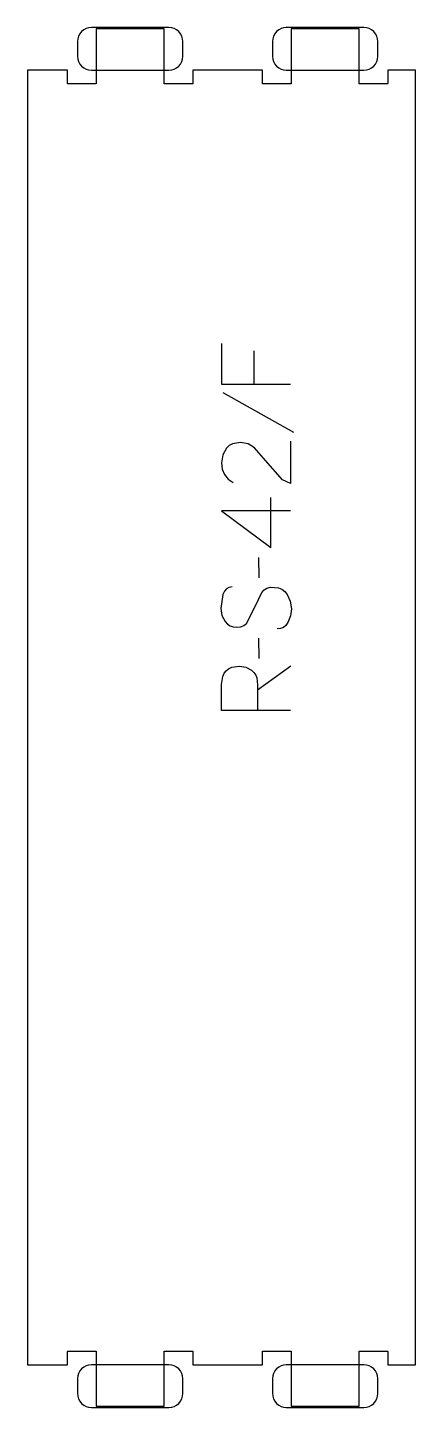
# Model space of a CAD drawing. Header units: millimetres. Extents: x -84 to 84, y -300 to 300.
import ezdxf

# ---------------------------------------------------------------- set-up
doc = ezdxf.new("R2010")
doc.units = ezdxf.units.MM
for name, color, linetype, true_color in [('1_ANYTOOL_1MMDEEP_LABELS_S', 2, 'Continuous', 0xffff00), ('4_ANYTOOL_CUTTHROUGH_OUTSI', 5, 'Continuous', 0x0000ff), ('5_ANYTOOL_HALF_MILL_9MM_IN', 3, 'Continuous', 0x00ff00)]:
    doc.layers.add(name, color=color, linetype=linetype, true_color=true_color)

msp = doc.modelspace()

# ---------------------------------------------------------------- linework, layer by layer
at = {"layer": '1_ANYTOOL_1MMDEEP_LABELS_S'}
for p, q in [((13.97, 159.3), (13.97, 144.81)), ((0.47, 141.21), (31.24, 124.03)), ((21.34, 73.8), (21.34, 95.57)), ((16.11, 69.51), (16.2, 60.73)), ((16.11, 34.46), (16.2, 25.67)), ((15.56, 12), (30.04, 22.46))]:
    msp.add_line(p, q, dxfattribs=at)
for points in [[(0, 162.47), (0, 144.81), (30, 144.81)], [(29.96, 120), (29.91, 101.7), (26.54, 103.26), (19.07, 111.73), (14.36, 117.17), (11.58, 118.94), (8.23, 119.53), (4.68, 118.9), (3.27, 118.11), (2.1, 117), (0.52, 114.14), (0, 110.61), (0.32, 107.87), (1.27, 105.54), (2.87, 103.62), (5.1, 102.13)], [(30, 89.79), (-0.04, 89.83), (21.34, 73.8)], [(4.59, 56.7), (3.2, 56.49), (2.07, 55.87), (1.2, 54.84), (0.6, 53.4), (-0.34, 47.31), (0.12, 44.35), (1.5, 41.7), (2.5, 40.61), (3.7, 39.84), (5.09, 39.37), (6.69, 39.21), (8.3, 39.39), (9.69, 39.92), (10.83, 40.81), (14.57, 48.21), (17.49, 54.26), (18.47, 55.42), (19.7, 56.21), (21.19, 56.62), (24.67, 56.35), (26.19, 55.71), (27.46, 54.76), (28.5, 53.49), (29.86, 50.5), (30.34, 47.27), (29.98, 44.11), (28.8, 41.23), (27.91, 40.03), (26.84, 39.17), (25.58, 38.66), (24.13, 38.49)], [(30, 3), (0, 3), (0, 14.36), (0.49, 17.84), (1.1, 19.21), (1.96, 20.34), (3.06, 21.21), (4.41, 21.83), (7.84, 22.33), (10.55, 21.88), (13.03, 20.53), (14.07, 19.57), (14.82, 18.46), (15.29, 17.19), (15.47, 15.77), (15.56, 14.01), (15.56, 12), (15.56, 3.04)]]:
    msp.add_lwpolyline(points, dxfattribs=at)
at = {"layer": '4_ANYTOOL_CUTTHROUGH_OUTSI'}
msp.add_lwpolyline([(-12.74, 275.25), (-24.74, 275.25, -0.414214), (-24.99, 275.5), (-24.99, 299.25), (-54.49, 299.25), (-54.49, 275.5, -0.414214), (-54.74, 275.25), (-66.74, 275.25, -0.414214), (-66.99, 275.5), (-66.99, 281.25), (-84.35, 281.25), (-84.35, -281.25), (-66.99, -281.25), (-66.99, -275.5, -0.414214), (-66.74, -275.25), (-54.74, -275.25, -0.414214), (-54.49, -275.5), (-54.49, -299.25), (-24.99, -299.25), (-24.99, -275.5, -0.414214), (-24.74, -275.25), (-12.74, -275.25, -0.414214), (-12.49, -275.5), (-12.49, -281.25), (17.76, -281.25), (17.76, -275.5, -0.414214), (18.01, -275.25), (30.01, -275.25, -0.414214), (30.26, -275.5), (30.26, -299.25), (59.76, -299.25), (59.76, -275.5, -0.414214), (60.01, -275.25), (72.01, -275.25, -0.414214), (72.26, -275.5), (72.26, -281.25), (84.26, -281.25), (84.26, 281.25), (72.26, 281.25), (72.26, 275.5, -0.414214), (72.01, 275.25), (60.01, 275.25, -0.414214), (59.76, 275.5), (59.76, 299.25), (30.26, 299.25), (30.26, 275.5, -0.414214), (30.01, 275.25), (18.01, 275.25, -0.414214), (17.76, 275.5), (17.76, 281.25), (-12.49, 281.25), (-12.49, 275.5, -0.414214)], format="xyb", close=True, dxfattribs=at)
at = {"layer": '5_ANYTOOL_HALF_MILL_9MM_IN'}
for points in [[(-56.62, 299.75, 0.414214), (-62.62, 293.75), (-62.62, 287.25, 0.414214), (-56.62, 281.25), (-22.87, 281.25, 0.414214), (-16.87, 287.25), (-16.87, 293.75, 0.414214), (-22.87, 299.75)], [(28.14, 299.75, 0.414214), (22.14, 293.75), (22.14, 287.25, 0.414214), (28.14, 281.25), (61.89, 281.25, 0.414214), (67.89, 287.25), (67.89, 293.75, 0.414214), (61.89, 299.75)], [(-56.62, -281.25, 0.414214), (-62.62, -287.25), (-62.62, -293.75, 0.414214), (-56.62, -299.75), (-22.87, -299.75, 0.414214), (-16.87, -293.75), (-16.87, -287.25, 0.414214), (-22.87, -281.25)], [(28.14, -281.25, 0.414214), (22.14, -287.25), (22.14, -293.75, 0.414214), (28.14, -299.75), (61.89, -299.75, 0.414214), (67.89, -293.75), (67.89, -287.25, 0.414214), (61.89, -281.25)]]:
    msp.add_lwpolyline(points, format="xyb", close=True, dxfattribs=at)

doc.saveas('drawing.dxf')
